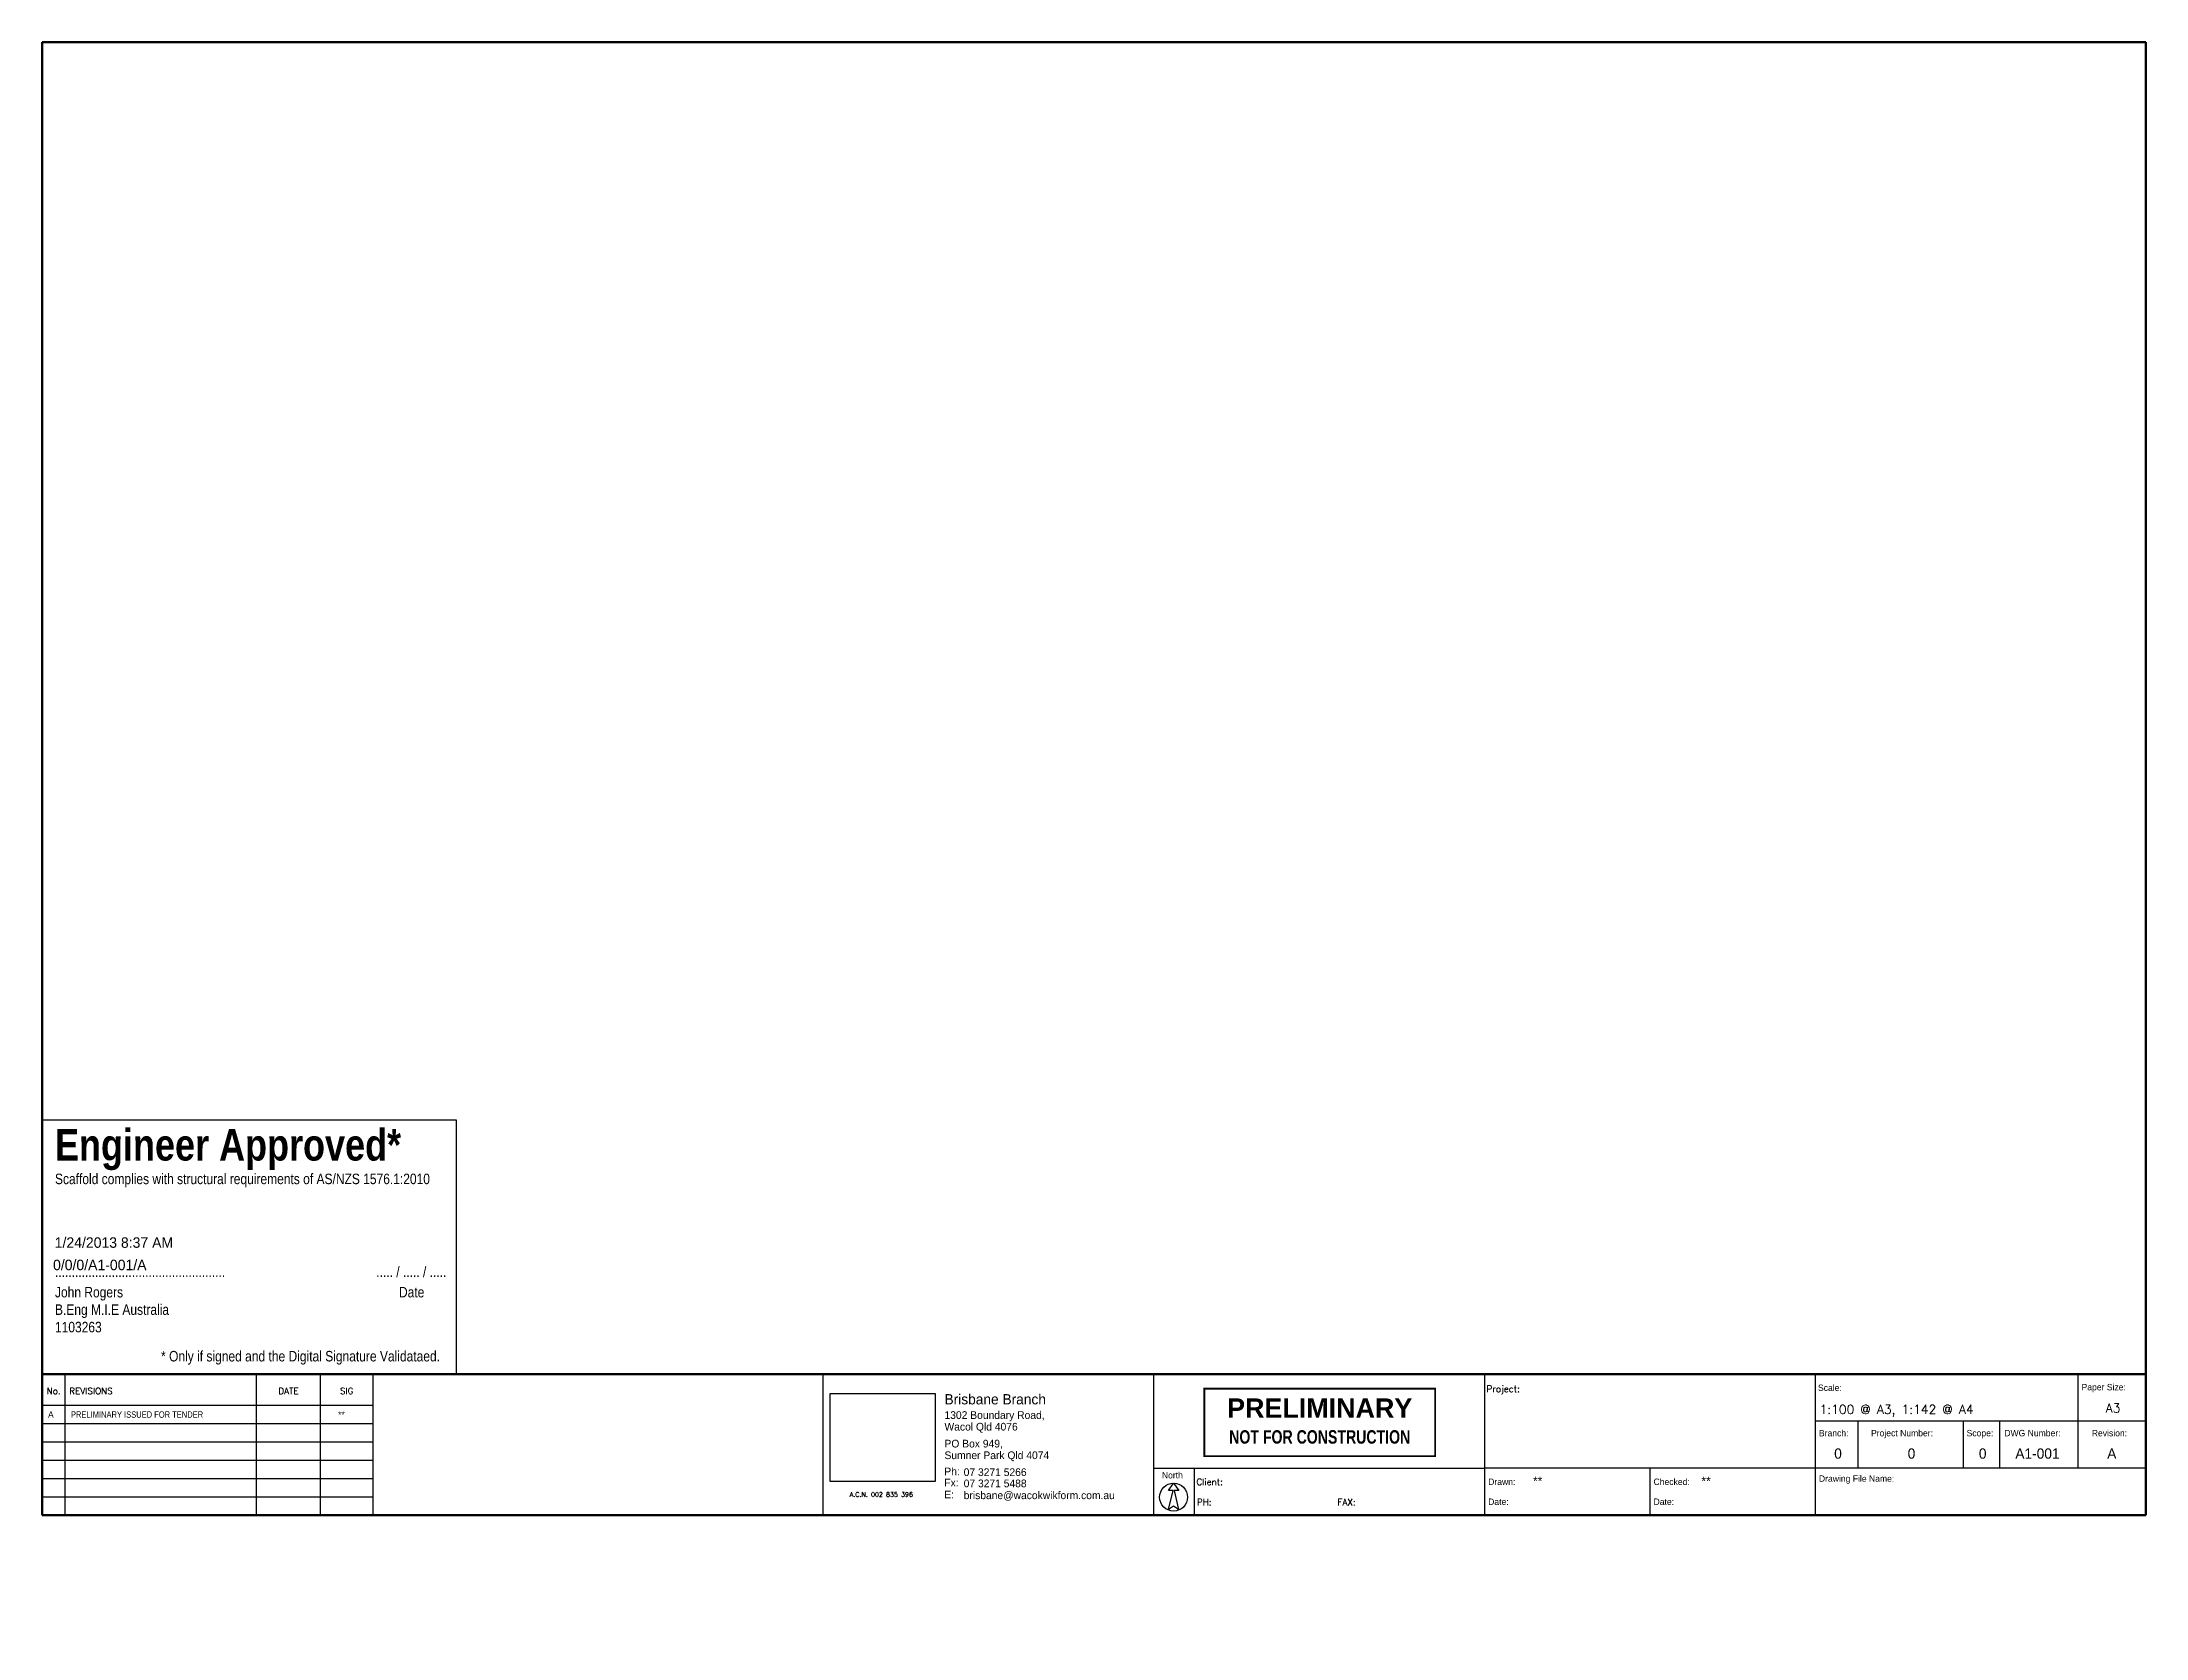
# Paper-space layout '(A3)' of a CAD drawing. Header units: millimetres. Extents: x 0 to 401, y -33 to 272.
import ezdxf
from ezdxf.enums import TextEntityAlignment as Align

# ---------------------------------------------------------------- set-up
doc = ezdxf.new("R2010")
doc.units = ezdxf.units.MM
doc.layers.get('0').update_dxf_attribs({"linetype": 'CONTINUOUS'})
for name, color, linetype in [('Drawing Sheet', 7, 'CONTINUOUS'), ('PRELIMINARY', 7, 'CONTINUOUS'), ('RED', 8, 'CONTINUOUS')]:
    doc.layers.add(name, color=color, linetype=linetype)
doc.layers.add('Viewport', color=7, linetype='CONTINUOUS', plot=False)
doc.styles.add('ARCH', font='archd.shx', dxfattribs={"height": 250})
doc.styles.add('ROMANS', font='romans')
doc.styles.add('STAMP', font='ARIALBD.TTF')
picture_1 = doc.add_image_def('image1.jpg', size_in_pixel=(483, 405))

# ---------------------------------------------------------------- blocks, each defined once
blk = doc.blocks.new('PREL')
at = {"layer": 'RED', "const_width": 100}
blk.add_lwpolyline([(6000, 1750), (-6000, 1750), (-6000, -1750), (6000, -1750)], close=True, dxfattribs=at)
at = {"layer": 'RED', "style": 'STAMP'}
blk.add_text('PRELIMINARY', height=1000, dxfattribs=at).set_placement((0, 750), align=Align.MIDDLE)
at = {"layer": 'RED', "style": 'STAMP', "width": 0.75}
blk.add_text('NOT FOR CONSTRUCTION', height=700, dxfattribs=at).set_placement((0, -750), align=Align.MIDDLE)
blk = doc.blocks.new('Revisions')
at = {"layer": 'Drawing Sheet', "color": 5, "style": 'ARCH'}
for tag, p in [('01', (693.39, 209.7)), ('03', (778.76, 209.7)), ('04', (806.45, 209.7))]:
    blk.add_attdef(tag, p, '', height=2.5, dxfattribs=at)
at = {"layer": 'Drawing Sheet', "color": 5, "style": 'ARCH', "width": 0.85}
blk.add_attdef('02', (702.33, 209.7), '', height=2.5, dxfattribs=at)
blk = doc.blocks.new('Branch_Details')
at = {"layer": 'Drawing Sheet', "style": 'ROMANS'}
blk.add_text('A.C.N. 002 835 396', height=1.8, dxfattribs=at).set_placement((713.88, 143.22), align=Align.CENTER)
at = {"layer": 'Drawing Sheet', "char_height": 3, "width": 22.1173, "attachment_point": 1, "style": 'ARCH'}
for s, insert in [('Ph:', (738.42, 154.61)), ('Fx:', (738.42, 150.24)), ('E:', (738.42, 145.62))]:
    blk.add_mtext(s, dxfattribs=dict(at, insert=insert))
at = {"layer": 'Drawing Sheet', "color": 5, "style": 'ARCH', "flags": 8}
for tag, p, height in [('BRANCHNAME', (738.5, 179.22), 4), ('BRANCHADDRESS', (738.5, 173.57), 3), ('BRANCHADDRESS2', (738.5, 169.03), 3), ('BRANCHPOSTALADDRESS', (738.5, 162.45), 3), ('BRANCHPOSTALADDRESS2', (738.5, 157.92), 3), ('BRANCHPHONE', (745.95, 151.31), 3), ('BRANCHFAX', (745.95, 146.94), 3), ('BRANCHEMAIL', (742.34, 142.32), 3)]:
    blk.add_attdef(tag, p, '', height=height, dxfattribs=at)
at = {"layer": 'Drawing Sheet'}
image = blk.add_image(picture_1, insert=(693.9, 149.14), size_in_units=(40.89, 34.29), dxfattribs=at)
image.dxf.flags = 7
blk = doc.blocks.new('North Arrow')
blk.add_lwpolyline([(-53, 1557), (-511, 1557), (0, 2278), (511, 1557), (53, 1557), (490, -323), (0, 0), (-490, -323), (-53, 1557)])
blk = doc.blocks.new('Title_Block')
at = {"layer": 'Drawing Sheet'}
for s, style, p in [('Project:', 'ROMANS', (-256.99, 47.95)), ('Scale:', 'ARCH', (-127.8, 48.38)), ('Paper Size:', 'ARCH', (-25.08, 48.63)), ('Branch:', 'ARCH', (-127.44, 30.71)), ('Project Number:', 'ARCH', (-107.13, 30.71)), ('Scope:', 'ARCH', (-69.88, 30.71)), ('DWG Number:', 'ARCH', (-55.18, 30.71)), ('Revision:', 'ARCH', (-21.08, 30.71)), ('Client:', 'ROMANS', (-370.06, 11.7)), ('Drawn:', 'ARCH', (-256.36, 11.74)), ('Checked:', 'ARCH', (-191.9, 11.74)), ('Drawing File Name:', 'ARCH', (-127.44, 12.99)), ('PH:', 'ROMANS', (-369.86, 3.81)), ('FAX:', 'ROMANS', (-315.07, 3.81)), ('Date:', 'ARCH', (-256.36, 3.98)), ('Date:', 'ARCH', (-191.9, 3.98))]:
    blk.add_text(s, height=2.5, dxfattribs=dict(at, style=style)).set_placement(p)
at = {"layer": 'Drawing Sheet', "color": 5}
for tag, p, style in [('PROJECT_TITLE:', (-239.55, 47.95), 'ROMANS'), ('PROJECT_DESCRIPTION', (-239.55, 41.64), 'ROMANS'), ('SCALE', (-127.19, 39.44), 'ROMANS'), ('PROJECT_DESCRIPTION_2', (-239.55, 35.33), 'ROMANS'), ('PROJECT_DESCRIPTION_3', (-239.55, 29.28), 'ROMANS'), ('PROJECT_DESCRIPTION_4', (-239.55, 22.71), 'ROMANS'), ('CLIENT', (-357.79, 11.7), 'ROMANS'), ('DRAWNBY', (-238.89, 11.55), 'ARCH'), ('CHECKEDBY', (-173.26, 11.55), 'ARCH'), ('PHONE_NO.', (-357.79, 3.81), 'ROMANS'), ('FAX_NO.', (-306.44, 3.81), 'ROMANS'), ('DRAWN_DATE', (-239.11, 3.65), 'ARCH'), ('CHECKED_DATE', (-173.49, 3.65), 'ARCH')]:
    blk.add_attdef(tag, p, '', height=3.5, dxfattribs=dict(at, style=style))
for tag, height, style, p in [('PAPER_SIZE', 3.5, 'ROMANS', (-12.79, 40)), ('BRANCH', 4, 'ARCH', (-119.99, 22)), ('PROJECT_NUMBER', 4, 'ARCH', (-91.36, 22)), ('SCOPE', 4, 'ARCH', (-63.62, 22)), ('DRAWING_NUMBER', 4, 'ARCH', (-42.28, 22)), ('REVISION', 4, 'ARCH', (-13.3, 22))]:
    blk.add_attdef(tag, text='', height=height, dxfattribs=dict(at, style=style)).set_placement(p, align=Align.CENTER)
at = {"layer": 'Drawing Sheet', "color": 5, "style": 'ARCH', "flags": 10}
blk.add_attdef('DRAWING_FILE_NAME', (-100.09, 3.2), '', height=4, dxfattribs=at)

psp = doc.layouts.new('(A3)')

# ---------------------------------------------------------------- linework, layer by layer
psp.add_lwpolyline([(-0.12, 66.13), (78.92, 66.13), (78.92, 17.63), (-0.12, 17.63)], close=True)
at = {"layer": 'Drawing Sheet', "lineweight": 70}
for p, q in [((-0.12, 271.79), (401.43, 271.79)), ((-0.12, -9.3), (-0.12, 271.79)), ((401.43, 271.79), (401.43, -9.3)), ((-0.12, 17.63), (63.01, 17.63)), ((63.01, 17.63), (148.9, 17.63)), ((148.9, 17.63), (212.04, 17.63)), ((212.04, 17.63), (275.17, 17.63)), ((338.3, 17.63), (275.17, 17.63)), ((401.43, 17.63), (338.3, 17.63)), ((401.43, -9.3), (-0.12, -9.3))]:
    psp.add_line(p, q, dxfattribs=at)
at = {"layer": 'Drawing Sheet'}
for p, q in [((4.31, -9.3), (4.31, 17.63)), ((40.8, -9.3), (40.8, 17.63)), ((53.04, -9.3), (53.04, 17.63)), ((63.01, 17.63), (63.01, -9.3)), ((148.9, 17.63), (148.9, -9.3)), ((212.04, 17.63), (212.04, -9.3)), ((275.17, 17.63), (275.17, -9.3)), ((338.3, 17.63), (338.3, -9.3)), ((388.42, 17.63), (388.42, 8.65)), ((-0.12, 11.68), (63.01, 11.68)), ((-0.12, 8.18), (63.01, 8.18)), ((401.43, 8.65), (338.3, 8.65)), ((346.47, 8.65), (346.47, -0.33)), ((366.57, 8.65), (366.57, -0.33)), ((373.51, 8.65), (373.51, -0.33)), ((388.42, 8.65), (388.42, -0.33)), ((-0.12, 4.68), (63.01, 4.68)), ((-0.12, 1.19), (63.01, 1.19)), ((-0.12, -2.31), (63.01, -2.31)), ((212.04, -0.33), (275.17, -0.33)), ((219.8, -0.33), (219.8, -9.3)), ((338.3, -0.33), (275.17, -0.33)), ((306.74, -0.33), (306.74, -9.17)), ((401.43, -0.33), (338.3, -0.33)), ((-0.12, -5.81), (63.01, -5.81))]:
    psp.add_line(p, q, dxfattribs=at)
psp.add_circle((215.84, -5.87), 2.66, dxfattribs=at)

# ---------------------------------------------------------------- block references
ref = psp.add_blockref('Title_Block', (401.43, -9.3), dxfattribs=dict(xscale=0.4897040518211213, yscale=0.4897040518211475, zscale=0.4897040518211476))
ref.add_attrib('DRAWNBY', '**', (284.45, -3.65), dxfattribs={"layer": 'Drawing Sheet', "color": 5, "height": 1.714, "style": 'ARCH'})
ref.add_attrib('CHECKEDBY', '**', (316.59, -3.65), dxfattribs={"layer": 'Drawing Sheet', "color": 5, "height": 1.714, "style": 'ARCH'})
ref.add_attrib('SCALE', '1:100 @ A3, 1:142 @ A4', (339.15, 10.01), dxfattribs={"layer": 'Drawing Sheet', "color": 5, "height": 1.714, "style": 'ROMANS'})
ref.add_attrib('PAPER_SIZE', 'A3', dxfattribs={"layer": 'Drawing Sheet', "color": 5, "height": 1.714, "style": 'ROMANS'}).set_placement((395.17, 10.28), align=Align.CENTER)
ref.add_attrib('BRANCH', '0', dxfattribs={"layer": 'Drawing Sheet', "color": 5, "height": 1.96, "style": 'ARCH'}).set_placement((342.67, 1.47), align=Align.CENTER)
ref.add_attrib('PROJECT_NUMBER', '0', dxfattribs={"layer": 'Drawing Sheet', "color": 5, "height": 1.96, "style": 'ARCH'}).set_placement((356.69, 1.47), align=Align.CENTER)
ref.add_attrib('SCOPE', '0', dxfattribs={"layer": 'Drawing Sheet', "color": 5, "height": 1.96, "style": 'ARCH'}).set_placement((370.28, 1.47), align=Align.CENTER)
ref.add_attrib('DRAWING_NUMBER', 'A1-001', dxfattribs={"layer": 'Drawing Sheet', "color": 5, "height": 1.959, "style": 'ARCH'}).set_placement((380.73, 1.47), align=Align.CENTER)
ref.add_attrib('REVISION', 'A', dxfattribs={"layer": 'Drawing Sheet', "color": 5, "height": 1.96, "style": 'ARCH'}).set_placement((394.92, 1.47), align=Align.CENTER)
ref = psp.add_blockref('Branch_Details', (-189.52, -75.94), dxfattribs=dict(at, xscale=0.4897040518211213, yscale=0.4897040518211475, zscale=0.4897040518211476))
ref.add_attrib('BRANCHNAME', 'Brisbane Branch', (172.12, 11.83), dxfattribs={"color": 5, "height": 1.9588, "style": 'ARCH'})
ref.add_attrib('BRANCHADDRESS', '1302 Boundary Road,', (172.12, 9.06), dxfattribs={"color": 5, "height": 1.4691, "style": 'ARCH'})
ref.add_attrib('BRANCHADDRESS2', 'Wacol Qld 4076', (172.12, 6.84), dxfattribs={"color": 5, "height": 1.4691, "style": 'ARCH'})
ref.add_attrib('BRANCHPOSTALADDRESS', 'PO Box 949,', (172.12, 3.61), dxfattribs={"color": 5, "height": 1.4691, "style": 'ARCH'})
ref.add_attrib('BRANCHPOSTALADDRESS2', 'Sumner Park Qld 4074', (172.12, 1.39), dxfattribs={"color": 5, "height": 1.4691, "style": 'ARCH'})
ref.add_attrib('BRANCHPHONE', '07 3271 5266', (175.78, -1.84), dxfattribs={"color": 5, "height": 1.4691, "style": 'ARCH'})
ref.add_attrib('BRANCHFAX', '07 3271 5488', (175.78, -3.98), dxfattribs={"color": 5, "height": 1.4691, "style": 'ARCH'})
ref.add_attrib('BRANCHEMAIL', 'brisbane@wacokwikform.com.au', (175.78, -6.25), dxfattribs={"color": 5, "height": 1.4691, "style": 'ARCH'})
ref = psp.add_blockref('Revisions', (-338.55, -93.42), dxfattribs=dict(at, xscale=0.4897040518211213, yscale=0.4897040518211475, zscale=0.4897040518211476))
ref.add_attrib('01', 'A', (1.01, 9.28), dxfattribs={"color": 5, "height": 1.22, "style": 'ARCH'})
ref.add_attrib('02', 'PRELIMINARY ISSUED FOR TENDER', (5.39, 9.28), dxfattribs={"color": 5, "height": 1.2243, "style": 'ARCH', "width": 0.85})
ref.add_attrib('04', '**', (56.38, 9.28), dxfattribs={"color": 5, "height": 1.224, "style": 'ARCH'})
at = {"layer": 'Drawing Sheet', "xscale": 0.001934420749520882, "yscale": 0.001934420749561294, "zscale": 0.00193442074955037}
psp.add_blockref('North Arrow', (215.84, -7.62), dxfattribs=at)
at = {"layer": 'PRELIMINARY', "color": 7, "xscale": 0.003672780388612296, "yscale": 0.003672780388654928, "zscale": 0.003672780388658607}
psp.add_blockref('PREL', (243.74, 8.38), dxfattribs=at)

# ---------------------------------------------------------------- texts
at = {"char_height": 2, "attachment_point": 1, "style": 'ARCH'}
for s, insert in [('1/24/2013 8:37 AM', (2.29, 43.71)), ('0/0/0/A1-001/A', (1.97, 39.44))]:
    psp.add_mtext(s, dxfattribs=dict(at, insert=insert))
at = {"layer": 'Drawing Sheet', "style": 'ROMANS'}
for s, p in [('No.', (2.09, 14.39)), ('DATE', (46.92, 14.39)), ('SIG', (58.02, 14.39))]:
    psp.add_text(s, height=1.224, dxfattribs=at).set_placement(p, align=Align.MIDDLE_CENTER)
psp.add_text('REVISIONS', height=1.224, dxfattribs=at).set_placement((5.07, 14.39), align=Align.MIDDLE_LEFT)
at = {"layer": 'Drawing Sheet', "attachment_point": 1, "style": 'ARCH'}
for s, insert, char_height, width in [('{\\fArial Narrow|b1|i0|c0|p34;Engineer Approved*}', (2.34, 64.36), 6, 76.5881), ('{\\fArial Narrow|b0|i0|c0|p34;\\H1.1765x;Scaffold complies with structural requirements of AS/NZS 1576.1:2010}', (2.34, 55.86), 1.7, 76.5881), ('{\\fArial Narrow|b0|i0|c0|p34;\\H1.1765x;...................................................}', (2.34, 38.13), 1.7, 27.663), ('\\pi2.6312;{\\fArial Narrow|b0|i0|c0|p34;\\H1.1765x;..... / ..... / .....}', (61.03, 38.13), 1.7, 18.2342), ('{\\fArial Narrow|b0|i0|c0|p34;\\H1.1765x;John Rogers\\PB.Eng M.I.E Australia\\P1103263}', (2.34, 34.25), 1.7, 27.663), ('{\\fArial Narrow|b0|i0|c0|p34;\\H1.1765x;Date}', (68, 34.25), 1.7, 9.7876), ('\\pi19.308;{\\fArial Narrow|b0|i0|c0|p34;\\H1.1765x;* Only if signed and the Digital Signature Validataed.}', (3.28, 22.03), 1.7, 72.2888), ('\\pi1.5775;North', (212.04, -1.07), 1.2243, 7.7606)]:
    psp.add_mtext(s, dxfattribs=dict(at, insert=insert, char_height=char_height, width=width))

# ---------------------------------------------------------------- viewports
at = {"layer": 'Viewport', "color": 7}
psp.add_viewport(center=(200.66, 144.71), size=(401.56, 254.1564), view_center_point=(57016.54, 11107.09), view_height=25415.6403, dxfattribs=at)

doc.saveas('drawing.dxf')
